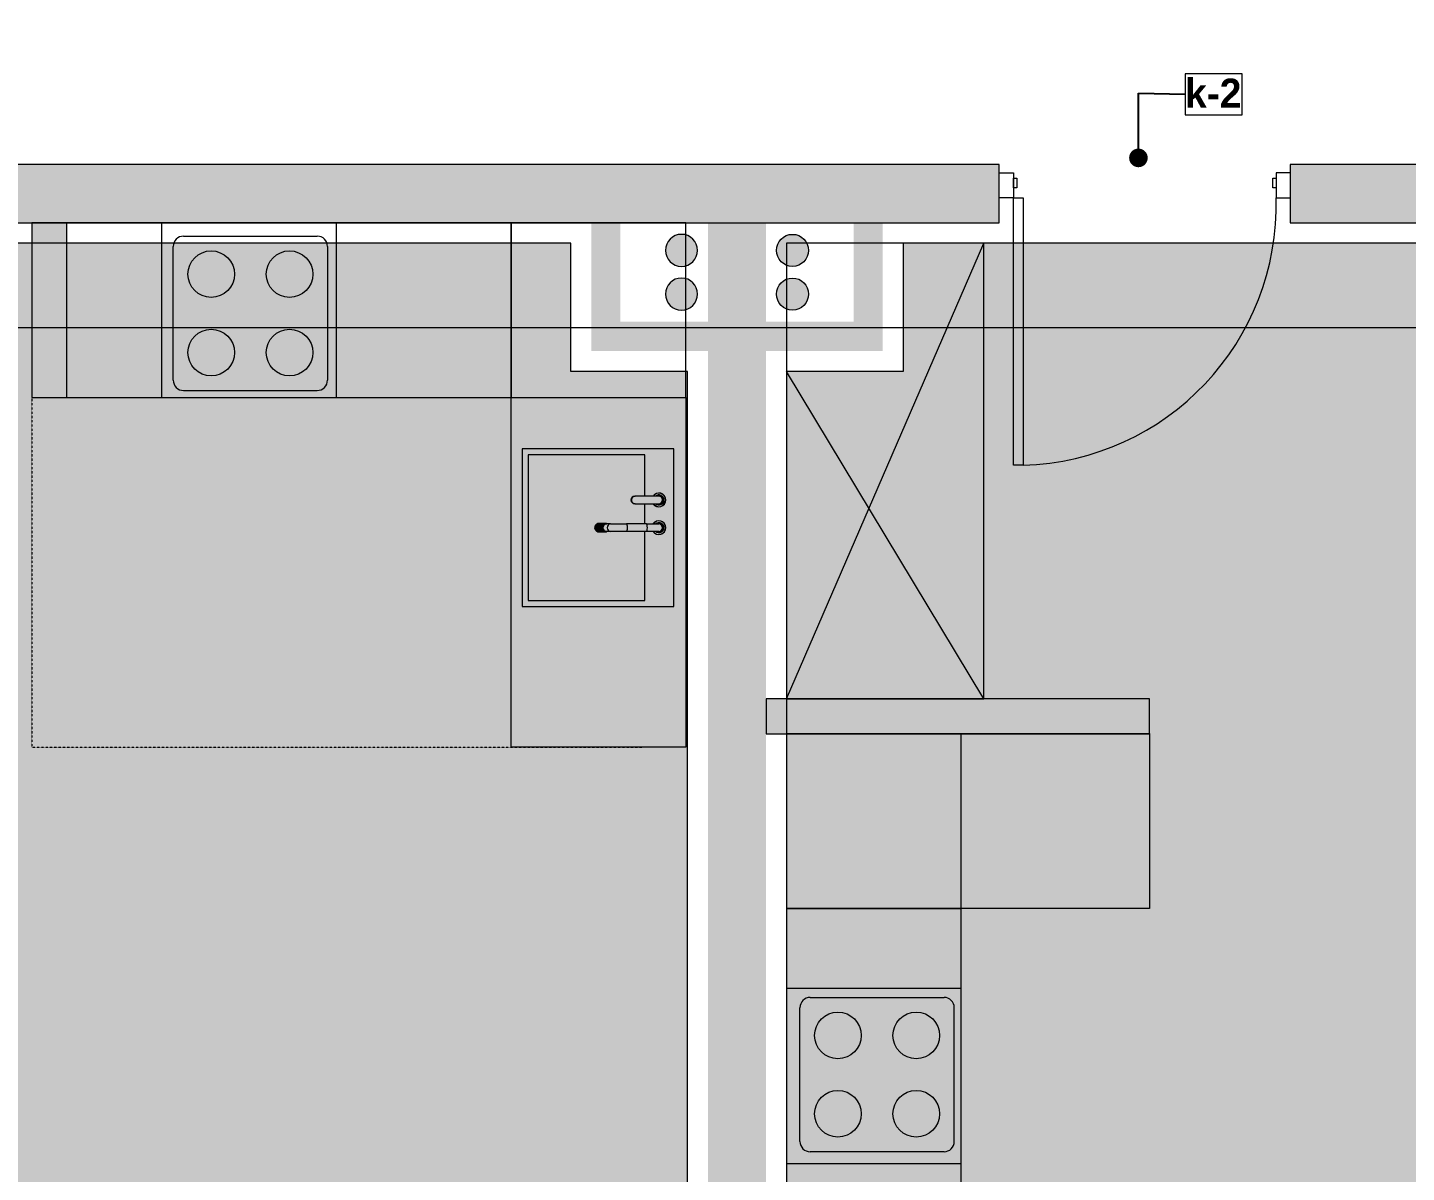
# Model space of a CAD drawing. Header units: millimetres. Extents: x 475206255 to 476720147, y 4620882299 to 4621447368.
# Drawn here: x 475283184 to 475287918, y 4620995791 to 4620999720 of the extents above; entities that cross this region are included whole.
import ezdxf

# ---------------------------------------------------------------- set-up
doc = ezdxf.new("R2010")
doc.units = ezdxf.units.MM
doc.header["$MEASUREMENT"] = 0
doc.set_wipeout_variables(frame=1)
doc.linetypes.add('ACAD_ISO02W100', pattern=[7.5, 6, -1.5])
doc.linetypes.add('dash fine 0_25', pattern=[0.5952, 0.2976, -0.2976])
for name, color, linetype, lineweight in [('2D Drafting - General_Pen_No__1_Pen_No__7_Pen_No__7', 7, 'Continuous', 0), ('2D Drafting - General_Pen_No__250_Pen_No__7_Pen_No__250', 7, 'Continuous', 0), ('2D Drafting - General_Pen_No__250_Pen_No__7_Pen_No__7', 7, 'Continuous', 0), ('Doors_Pen_No__7_Pen_No__7_Pen_No__7', 7, 'Continuous', 0), ('G-Anno-Nplt_Pen_No__151', 151, 'Continuous', 0), ('G-Anno-Nplt_Pen_No__4', 7, 'Continuous', 0), ('New_--------AVEJI_MODZRAVI_Pen_No__7', 7, 'Continuous', 0), ('New_--------AVEJI_UDZRAVI_Pen_No__7', 7, 'Continuous', 0), ('New_0_Pen_No__7', 7, 'Continuous', 0), ('New_Annotation - Label_Pen_No__1', 1, 'Continuous', 0), ('shaxtebi da milebi_Pen_No__1_Pen_No__1_Pen_No__1', 1, 'Continuous', 0), ('zoma_Pen_No__142', 142, 'Continuous', 0), ('zoma_Pen_No__5_Pen_No__5', 5, 'Continuous', 0)]:
    doc.layers.add(name, color=color, linetype=linetype, lineweight=lineweight)
doc.layers.add('New_--aveji_Pen_No__251', color=7, linetype='Continuous', lineweight=0, true_color=0x656565)
doc.layers.add('shaxtebi da milebi_Pen_No__5_Pen_No__5_Pen_No__252', color=7, linetype='Continuous', lineweight=0, true_color=0x666666)
doc.layers.add('zoma', color=7, linetype='Continuous')
doc.styles.add('GENERATED_STYLE_2', font='arial.ttf')
doc.styles.add('GENERATED_STYLE_5', font='')
doc.styles.get('GENERATED_STYLE_5').set_extended_font_data('Avaza', bold=True)
doc.dimstyles.new('GENERATED_STYLE__3', dxfattribs={"dimtxt": 200, "dimasz": 64.421331, "dimexe": 0.18, "dimexo": 3, "dimgap": 0, "dimtad": 1, "dimtih": 1, "dimtoh": 1, "dimlfac": 0.001, "dimzin": 0, "dimdsep": 46, "dimtxsty": 'GENERATED_STYLE_2', "dimblk": 'ARROWHEAD_2', "dimblk1": 'ARROWHEAD_2', "dimblk2": 'ARROWHEAD_2', "dimcen": 0.09, "dimclrd": 142, "dimclre": 142, "dimclrt": 142, "dimadec": 0, "dimazin": 0, "dimtfac": 1, "dimtdec": 4, "dimtmove": 0, "dimatfit": 3, "dimfxl": 1, "dimtolj": 1, "dimtzin": 0, "dimarcsym": 0})
doc.dimstyles.new('GENERATED_STYLE__33', dxfattribs={"dimtxt": 0.18, "dimasz": 127.68, "dimexe": 0.18, "dimexo": 0.0625, "dimgap": 0, "dimtad": 0, "dimtih": 1, "dimtoh": 1, "dimdec": 4, "dimzin": 0, "dimdsep": 46, "dimcen": 0.09, "dimadec": 0, "dimazin": 0, "dimtfac": 1, "dimtdec": 4, "dimtmove": 0, "dimatfit": 3, "dimldrblk": 'ARROWHEAD_11', "dimfxl": 1, "dimtolj": 1, "dimtzin": 0, "dimarcsym": 0})
doc.dimstyles.new('GENERATED_STYLE__9', dxfattribs={"dimtxt": 200, "dimasz": 64.421331, "dimexe": 0.18, "dimexo": 3, "dimgap": 0, "dimtad": 1, "dimlfac": 0.001, "dimzin": 0, "dimdsep": 46, "dimtxsty": 'GENERATED_STYLE_2', "dimblk": 'ARROWHEAD_2', "dimblk1": 'ARROWHEAD_2', "dimblk2": 'ARROWHEAD_2', "dimcen": 0.09, "dimclrd": 142, "dimclre": 142, "dimclrt": 142, "dimadec": 0, "dimazin": 0, "dimtfac": 1, "dimtdec": 4, "dimtmove": 0, "dimatfit": 3, "dimfxl": 1, "dimtolj": 1, "dimtzin": 0, "dimarcsym": 0})

# ---------------------------------------------------------------- blocks, each defined once
blk = doc.blocks.new('*D880', base_point=(475826095.8, 4621095193.2))
at = {"layer": 'zoma_Pen_No__142', "color": 142, "linetype": 'Continuous', "lineweight": 0, "transparency": 16777216}
for p, q in [((475297678.8, 4621006265.8), (475297594.1, 4621006314.7)), ((475297636.5, 4621006290.2), (475297636.5, 4621006331.7)), ((475297700, 4621006290.2), (475297572.9, 4621006290.2)), ((475297636.5, 4620991090.2), (475297636.5, 4621006290.2)), ((475297594.1, 4620991114.7), (475297678.8, 4620991065.8)), ((475297700, 4620991090.2), (475297572.9, 4620991090.2)), ((475297636.5, 4620991048.8), (475297636.5, 4620991090.2))]:
    blk.add_line(p, q, dxfattribs=at)
at = {"layer": 'zoma_Pen_No__142', "color": 142, "lineweight": 0, "transparency": 16777216, "insert": (475297596.5, 4620998347), "char_height": 200, "attachment_point": 7, "rotation": 90, "style": 'GENERATED_STYLE_2'}
blk.add_mtext('\\A1;{\\pql;\\fArial|b0|i0|c204|p0;\\W1.000000;15.20}', dxfattribs=at)
blk = doc.blocks.new('ARROWHEAD_2')
at = {"color": 0, "linetype": 'Continuous', "lineweight": 0}
for p, q in [((0, 0), (-1, 0)), ((-0.378, -0.655), (0.378, 0.655))]:
    blk.add_line(p, q, dxfattribs=at)
blk = doc.blocks.new('*D883', base_point=(475826095.8, 4621095193.2))
at = {"layer": 'zoma_Pen_No__142', "color": 142, "linetype": 'Continuous', "lineweight": 0, "transparency": 16777216}
for p, q in [((475296910.9, 4620995890.2), (475296783.8, 4620995890.2)), ((475296804.9, 4620995914.7), (475296889.7, 4620995865.8)), ((475296847.3, 4620995690.2), (475296847.3, 4620995890.2)), ((475296804.9, 4620995714.7), (475296889.7, 4620995665.8)), ((475296910.9, 4620995690.2), (475296783.8, 4620995690.2))]:
    blk.add_line(p, q, dxfattribs=at)
blk = doc.blocks.new('*D884', base_point=(475826095.8, 4621095193.2))
at = {"layer": 'zoma_Pen_No__142', "color": 142, "linetype": 'Continuous', "lineweight": 0, "transparency": 16777216}
for p, q in [((475296910.9, 4620998490.2), (475296783.8, 4620998490.2)), ((475296804.9, 4620998514.7), (475296889.7, 4620998465.8)), ((475296847.3, 4620995890.2), (475296847.3, 4620998490.2)), ((475296910.9, 4620995890.2), (475296783.8, 4620995890.2)), ((475296804.9, 4620995914.7), (475296889.7, 4620995865.8))]:
    blk.add_line(p, q, dxfattribs=at)
at = {"layer": 'zoma_Pen_No__142', "color": 142, "lineweight": 0, "transparency": 16777216, "char_height": 200, "attachment_point": 7, "rotation": 90, "style": 'GENERATED_STYLE_2'}
for s, insert in [('\\A1;{\\pql;\\fArial|b0|i0|c204|p0;\\W1.000000;0.40}', (475296807.3, 4620997931.9)), ('\\A1;{\\pql;\\fArial|b0|i0|c204|p0;\\W1.000000;2.60}', (475296807.3, 4620996923.3))]:
    blk.add_mtext(s, dxfattribs=dict(at, insert=insert))
blk = doc.blocks.new('*D885', base_point=(475826095.8, 4621095193.2))
at = {"layer": 'zoma_Pen_No__142', "color": 142, "linetype": 'Continuous', "lineweight": 0, "transparency": 16777216}
for p, q in [((475296910.9, 4620998890.2), (475296783.8, 4620998890.2)), ((475296804.9, 4620998914.7), (475296889.7, 4620998865.8)), ((475296847.3, 4620998490.2), (475296847.3, 4620998890.2)), ((475296910.9, 4620998490.2), (475296783.8, 4620998490.2)), ((475296804.9, 4620998514.7), (475296889.7, 4620998465.8))]:
    blk.add_line(p, q, dxfattribs=at)
blk = doc.blocks.new('*D886', base_point=(475826095.8, 4621095193.2))
at = {"layer": 'zoma_Pen_No__142', "color": 142, "linetype": 'Continuous', "lineweight": 0, "transparency": 16777216}
for p, q in [((475296910.9, 4620999490.2), (475296783.8, 4620999490.2)), ((475296804.9, 4620999514.7), (475296889.7, 4620999465.8)), ((475296847.3, 4620998890.2), (475296847.3, 4620999490.2)), ((475296910.9, 4620998890.2), (475296783.8, 4620998890.2)), ((475296804.9, 4620998914.7), (475296889.7, 4620998865.8))]:
    blk.add_line(p, q, dxfattribs=at)
at = {"layer": 'zoma_Pen_No__142', "color": 142, "lineweight": 0, "transparency": 16777216, "insert": (475296807.3, 4620998923.3), "char_height": 200, "attachment_point": 7, "rotation": 90, "style": 'GENERATED_STYLE_2'}
blk.add_mtext('\\A1;{\\pql;\\fArial|b0|i0|c204|p0;\\W1.000000;0.60}', dxfattribs=at)
blk = doc.blocks.new('*D887', base_point=(475826095.8, 4621095193.2))
at = {"layer": 'zoma_Pen_No__142', "color": 142, "linetype": 'Continuous', "lineweight": 0, "transparency": 16777216}
for p, q in [((475296804.9, 4621001114.7), (475296889.7, 4621001065.8)), ((475296910.9, 4621001090.2), (475296783.8, 4621001090.2)), ((475296847.3, 4620999490.2), (475296847.3, 4621001090.2)), ((475296910.9, 4620999490.2), (475296783.8, 4620999490.2)), ((475296804.9, 4620999514.7), (475296889.7, 4620999465.8))]:
    blk.add_line(p, q, dxfattribs=at)
at = {"layer": 'zoma_Pen_No__142', "color": 142, "lineweight": 0, "transparency": 16777216, "insert": (475296807.3, 4621000023.3), "char_height": 200, "attachment_point": 7, "rotation": 90, "style": 'GENERATED_STYLE_2'}
blk.add_mtext('\\A1;{\\pql;\\fArial|b0|i0|c204|p0;\\W1.000000;1.60}', dxfattribs=at)
blk = doc.blocks.new('*D1258', base_point=(475826095.8, 4621095193.2))
at = {"layer": 'zoma_Pen_No__142', "color": 142, "linetype": 'Continuous', "lineweight": 0, "transparency": 16777216}
for p, q in [((475281719.4, 4621043674.5), (475281719.4, 4621043801.6)), ((475288219.4, 4621043674.5), (475288219.4, 4621043801.6)), ((475281743.9, 4621043780.5), (475281695, 4621043695.7)), ((475288243.9, 4621043780.5), (475288195, 4621043695.7)), ((475281719.4, 4621043738.1), (475288219.4, 4621043738.1))]:
    blk.add_line(p, q, dxfattribs=at)
at = {"layer": 'zoma_Pen_No__142', "color": 142, "lineweight": 0, "transparency": 16777216, "char_height": 200, "attachment_point": 7, "style": 'GENERATED_STYLE_2'}
for s, insert in [('\\A1;{\\pql;\\fArial|b0|i0|c204|p0;\\W1.000000;6.50}', (475284702.5, 4621043778.1)), ('\\A1;{\\pql;\\fArial|b0|i0|c204|p0;\\W1.000000;0.40}', (475287661.1, 4621043778.1))]:
    blk.add_mtext(s, dxfattribs=dict(at, insert=insert))
blk = doc.blocks.new('*D1316', base_point=(475826095.8, 4621095193.2))
at = {"layer": 'zoma_Pen_No__142', "color": 142, "linetype": 'Continuous', "lineweight": 0, "transparency": 16777216}
for p, q in [((475281719.4, 4621092624.1), (475281719.4, 4621092751.3)), ((475288219.4, 4621092624.1), (475288219.4, 4621092751.3)), ((475281743.9, 4621092730.1), (475281695, 4621092645.3)), ((475281719.4, 4621092687.7), (475288219.4, 4621092687.7)), ((475288243.9, 4621092730.1), (475288195, 4621092645.3))]:
    blk.add_line(p, q, dxfattribs=at)
at = {"layer": 'zoma_Pen_No__142', "color": 142, "lineweight": 0, "transparency": 16777216, "char_height": 200, "attachment_point": 7, "style": 'GENERATED_STYLE_2'}
for s, insert in [('\\A1;{\\pql;\\fArial|b0|i0|c204|p0;\\W1.000000;6.50}', (475284702.5, 4621092727.7)), ('\\A1;{\\pql;\\fArial|b0|i0|c204|p0;\\W1.000000;0.40}', (475287661.1, 4621092727.7))]:
    blk.add_mtext(s, dxfattribs=dict(at, insert=insert))
blk = doc.blocks.new('*D1374', base_point=(475826095.8, 4621095193.2))
at = {"layer": 'zoma_Pen_No__142', "color": 142, "linetype": 'Continuous', "lineweight": 0, "transparency": 16777216}
for p, q in [((475281743.9, 4621141919.8), (475281695, 4621141835.1)), ((475281719.4, 4621141813.9), (475281719.4, 4621141941)), ((475288243.9, 4621141919.8), (475288195, 4621141835.1)), ((475288219.4, 4621141813.9), (475288219.4, 4621141941)), ((475281719.4, 4621141877.4), (475288219.4, 4621141877.4))]:
    blk.add_line(p, q, dxfattribs=at)
at = {"layer": 'zoma_Pen_No__142', "color": 142, "lineweight": 0, "transparency": 16777216, "char_height": 200, "attachment_point": 7, "style": 'GENERATED_STYLE_2'}
for s, insert in [('\\A1;{\\pql;\\fArial|b0|i0|c204|p0;\\W1.000000;6.50}', (475284702.5, 4621141917.4)), ('\\A1;{\\pql;\\fArial|b0|i0|c204|p0;\\W1.000000;0.40}', (475287661.1, 4621141917.4))]:
    blk.add_mtext(s, dxfattribs=dict(at, insert=insert))
blk = doc.blocks.new('*D1433', base_point=(475826095.8, 4621095193.2))
at = {"layer": 'zoma_Pen_No__142', "color": 142, "linetype": 'Continuous', "lineweight": 0, "transparency": 16777216}
for p, q in [((475281743.9, 4621191296.5), (475281695, 4621191211.7)), ((475281719.4, 4621191190.5), (475281719.4, 4621191317.7)), ((475288243.9, 4621191296.5), (475288195, 4621191211.7)), ((475288219.4, 4621191190.5), (475288219.4, 4621191317.7)), ((475281719.4, 4621191254.1), (475288219.4, 4621191254.1))]:
    blk.add_line(p, q, dxfattribs=at)
at = {"layer": 'zoma_Pen_No__142', "color": 142, "lineweight": 0, "transparency": 16777216, "char_height": 200, "attachment_point": 7, "style": 'GENERATED_STYLE_2'}
for s, insert in [('\\A1;{\\pql;\\fArial|b0|i0|c204|p0;\\W1.000000;6.50}', (475284702.5, 4621191294.1)), ('\\A1;{\\pql;\\fArial|b0|i0|c204|p0;\\W1.000000;0.40}', (475287661.1, 4621191294.1))]:
    blk.add_mtext(s, dxfattribs=dict(at, insert=insert))
blk = doc.blocks.new('*D1491', base_point=(475826095.8, 4621095193.2))
at = {"layer": 'zoma_Pen_No__142', "color": 142, "linetype": 'Continuous', "lineweight": 0, "transparency": 16777216}
for p, q in [((475281743.9, 4621240486.2), (475281695, 4621240401.5)), ((475281719.4, 4621240380.3), (475281719.4, 4621240507.4)), ((475288243.9, 4621240486.2), (475288195, 4621240401.5)), ((475288219.4, 4621240380.3), (475288219.4, 4621240507.4)), ((475281719.4, 4621240443.8), (475288219.4, 4621240443.8))]:
    blk.add_line(p, q, dxfattribs=at)
at = {"layer": 'zoma_Pen_No__142', "color": 142, "lineweight": 0, "transparency": 16777216, "char_height": 200, "attachment_point": 7, "style": 'GENERATED_STYLE_2'}
for s, insert in [('\\A1;{\\pql;\\fArial|b0|i0|c204|p0;\\W1.000000;6.50}', (475284702.5, 4621240483.8)), ('\\A1;{\\pql;\\fArial|b0|i0|c204|p0;\\W1.000000;0.40}', (475287661.1, 4621240483.8))]:
    blk.add_mtext(s, dxfattribs=dict(at, insert=insert))
blk = doc.blocks.new('ARROWHEAD_11')
at = {"color": 0, "linetype": 'Continuous', "lineweight": 0}
blk.add_line((0, 0), (-1, 0), dxfattribs=at)
at = {"color": 0, "linetype": 'Continuous', "lineweight": 0, "const_width": 0.25, "flags": 128}
blk.add_lwpolyline([(-0.125, 0, 1), (0.125, 0, 1)], format="xyb", close=True, dxfattribs=at)

msp = doc.modelspace()

# ---------------------------------------------------------------- hatches: boundary and pattern name
at = {"layer": '2D Drafting - General_Pen_No__250_Pen_No__7_Pen_No__7', "linetype": 'Continuous', "lineweight": 0}
for points in [[(475286519.441, 4620999250.156), (475282919.434, 4620999250.156), (475282919.434, 4620999050.156), (475286519.441, 4620999050.156)], [(475288219.441, 4620999050.156), (475288219.441, 4620999250.156), (475287518.798, 4620999250.156), (475287518.798, 4620999050.156)], [(475285719.447, 4620999140.188), (475285719.447, 4620991090.231), (475285519.447, 4620991090.231), (475285519.447, 4620999140.188)], [(475283318.948, 4620998450.156), (475283318.949, 4620999050.156), (475283198.949, 4620999050.156), (475283198.948, 4620998450.156)], [(475285519.482, 4620998710.156), (475285519.483, 4620998609.968), (475285119.483, 4620998609.968), (475285119.482, 4620999050.156), (475285219.482, 4620999050.156), (475285219.483, 4620998710.156)], [(475285719.483, 4620998710.156), (475286019.483, 4620998710.156), (475286019.483, 4620999050.156), (475286119.483, 4620999050.156), (475286119.483, 4620998609.968), (475285719.483, 4620998609.968)], [(475285719.447, 4620997296.383), (475287036.144, 4620997296.383), (475287036.144, 4620997416.383), (475285719.447, 4620997416.383)]]:
    msp.add_hatch(color=7, dxfattribs=at).paths.add_polyline_path(points)
at = {"layer": 'G-Anno-Nplt_Pen_No__151', "linetype": 'Continuous', "lineweight": 0, "true_color": 0x1f2f3f}
for points in [[(475285449.447, 4620992610.231), (475285449.447, 4620998539.968), (475285049.447, 4620998539.968), (475285049.447, 4620998980.156), (475281789.447, 4620998980.156), (475281789.447, 4620998295.231), (475280869.3, 4620998295.231), (475280869.3, 4620998365.231), (475279659.635, 4620998365.231), (475279659.635, 4620997965.231), (475279289.448, 4620997965.231), (475279219.448, 4620997965.231), (475279219.448, 4620995913.317), (475279289.448, 4620995913.317), (475279289.448, 4620991360.238), (475281249.447, 4620991360.238), (475281249.447, 4620991560.231), (475281449.447, 4620991560.231), (475281449.447, 4620992610.231)], [(475295249.448, 4620991560.231), (475295249.448, 4620997980.043), (475291719.447, 4620997980.043), (475291719.447, 4620998690.231), (475289059.649, 4620998690.231), (475289059.649, 4620998290.231), (475288449.447, 4620998290.231), (475288449.447, 4620998420.231), (475288149.447, 4620998420.231), (475288149.447, 4620998980.156), (475286189.448, 4620998980.156), (475286189.448, 4620998539.969), (475285789.447, 4620998539.969), (475285789.447, 4620993560.231), (475288489.447, 4620993560.237), (475288489.447, 4620991560.231), (475288689.447, 4620991560.231), (475288689.447, 4620991360.231), (475295049.448, 4620991360.231), (475295049.448, 4620991560.231)]]:
    msp.add_hatch(color=169, dxfattribs=at).paths.add_polyline_path(points)
at = {"layer": 'shaxtebi da milebi_Pen_No__1_Pen_No__1_Pen_No__1', "linetype": 'Continuous', "lineweight": 0}
for points in [[(475285428.974, 4620998900.156, -1), (475285428.974, 4620999010.156, -1)], [(475285809.892, 4620998900.156, 1), (475285809.892, 4620999010.156, 1)]]:
    msp.add_hatch(color=1, dxfattribs=at).paths.add_polyline_path(points)
at = {"layer": 'shaxtebi da milebi_Pen_No__5_Pen_No__5_Pen_No__252', "linetype": 'Continuous', "lineweight": 0, "true_color": 0x666666}
for points in [[(475285429.024, 4620998750.189, 1), (475285429.024, 4620998860.189, 1)], [(475285809.941, 4620998750.189, -1), (475285809.941, 4620998860.189, -1)]]:
    msp.add_hatch(color=251, dxfattribs=at).paths.add_polyline_path(points)

# ---------------------------------------------------------------- linework, layer by layer
at = {"layer": '2D Drafting - General_Pen_No__1_Pen_No__7_Pen_No__7', "color": 7, "linetype": 'Continuous', "lineweight": 0}
msp.add_arc((475286577.163, 4620999110.985), 893.239, 271.603806, 1.603806, dxfattribs=at)
at = {"layer": '2D Drafting - General_Pen_No__250_Pen_No__7_Pen_No__250', "color": 7, "linetype": 'Continuous', "lineweight": 0, "flags": 128}
for points in [[(475283318.948, 4620998450.156), (475283318.949, 4620999050.156), (475283198.949, 4620999050.156), (475283198.948, 4620998450.156)], [(475285719.447, 4620997296.383), (475287036.144, 4620997296.383), (475287036.144, 4620997416.383), (475285719.447, 4620997416.383)]]:
    msp.add_lwpolyline(points, close=True, dxfattribs=at)
at = {"layer": '2D Drafting - General_Pen_No__250_Pen_No__7_Pen_No__7', "color": 7, "linetype": 'Continuous', "lineweight": 0, "flags": 128}
for points in [[(475286519.441, 4620999250.156), (475282919.434, 4620999250.156), (475282919.434, 4620999050.156), (475286519.441, 4620999050.156)], [(475288219.441, 4620999050.156), (475288219.441, 4620999250.156), (475287518.798, 4620999250.156), (475287518.798, 4620999050.156)]]:
    msp.add_lwpolyline(points, close=True, dxfattribs=at)
at = {"layer": 'Doors_Pen_No__7_Pen_No__7_Pen_No__7', "color": 7, "linetype": 'Continuous', "lineweight": 0, "flags": 128}
for points in [[(475286519.441, 4620999220.652), (475286568.83, 4620999220.652), (475286568.83, 4620999135.985), (475286519.441, 4620999135.985)], [(475286568.83, 4620999202.652), (475286579.941, 4620999202.652), (475286579.941, 4620999169.319), (475286568.83, 4620999169.319)], [(475287458.941, 4620999202.652), (475287470.052, 4620999202.652), (475287470.052, 4620999169.319), (475287458.941, 4620999169.319)], [(475287519.441, 4620999220.652), (475287470.052, 4620999220.652), (475287470.052, 4620999135.985), (475287519.441, 4620999135.985)], [(475286568.83, 4620999135.985), (475286602.163, 4620999135.985), (475286602.163, 4620998218.096), (475286568.83, 4620998218.096)]]:
    msp.add_lwpolyline(points, close=True, dxfattribs=at)
at = {"layer": 'G-Anno-Nplt_Pen_No__4', "color": 7, "linetype": 'Continuous', "lineweight": 0, "flags": 128}
for points in [[(475285449.447, 4620992610.231), (475285449.447, 4620998539.968), (475285049.447, 4620998539.968), (475285049.447, 4620998980.156), (475281789.447, 4620998980.156), (475281789.447, 4620998295.231), (475280869.3, 4620998295.231), (475280869.3, 4620998365.231), (475279659.635, 4620998365.231), (475279659.635, 4620997965.231), (475279289.448, 4620997965.231), (475279219.448, 4620997965.231), (475279219.448, 4620995913.317), (475279289.448, 4620995913.317), (475279289.448, 4620991360.238), (475281249.447, 4620991360.238), (475281249.447, 4620991560.231), (475281449.447, 4620991560.231), (475281449.447, 4620992610.231)], [(475295249.448, 4620991560.231), (475295249.448, 4620997980.043), (475291719.447, 4620997980.043), (475291719.447, 4620998690.231), (475289059.649, 4620998690.231), (475289059.649, 4620998290.231), (475288449.447, 4620998290.231), (475288449.447, 4620998420.231), (475288149.447, 4620998420.231), (475288149.447, 4620998980.156), (475286189.448, 4620998980.156), (475286189.448, 4620998539.969), (475285789.447, 4620998539.969), (475285789.447, 4620993560.231), (475288489.447, 4620993560.237), (475288489.447, 4620991560.231), (475288689.447, 4620991560.231), (475288689.447, 4620991360.231), (475295049.448, 4620991360.231), (475295049.448, 4620991560.231)]]:
    msp.add_lwpolyline(points, close=True, dxfattribs=at)
at = {"layer": 'New_--------AVEJI_MODZRAVI_Pen_No__7', "color": 7, "linetype": 'dash fine 0_25', "lineweight": 0}
msp.add_lwpolyline([(475283198.948, 4620998450.156), (475283198.948, 4620997250.156), (475285294.657, 4620997250.156)], dxfattribs=at)
at = {"layer": 'New_--------AVEJI_UDZRAVI_Pen_No__7', "color": 7, "linetype": 'Continuous', "lineweight": 0}
for p, q in [((475283684.201, 4620998509.423), (475283684.201, 4620998968.691)), ((475283719.376, 4620999003.865), (475284178.644, 4620999003.866)), ((475284213.852, 4620998968.691), (475284213.853, 4620998509.423)), ((475283719.376, 4620998474.249), (475284178.644, 4620998474.249)), ((475284844.358, 4620998450.156), (475285444.358, 4620998450.156)), ((475286389.447, 4620996696.843), (475286389.447, 4620997296.843)), ((475285870.912, 4620996391.543), (475286330.18, 4620996391.543)), ((475285835.738, 4620995897.066), (475285835.738, 4620996356.334)), ((475286365.355, 4620995897.067), (475286365.354, 4620996356.335)), ((475286330.18, 4620995861.892), (475285870.912, 4620995861.892))]:
    msp.add_line(p, q, dxfattribs=at)
for points in [[(475284844.36, 4620998450.156), (475284844.36, 4620999050.156), (475283198.949, 4620999050.156), (475283198.948, 4620998450.156)], [(475283644.36, 4620999050.156), (475283644.36, 4620998450.156), (475284244.36, 4620998450.156), (475284244.36, 4620999050.156)], [(475284844.36, 4620998450.156), (475285443.899, 4620998450.156), (475285443.899, 4620999050.156), (475284844.36, 4620999050.156)], [(475286389.447, 4620996696.844), (475286389.447, 4620997296.383), (475285789.447, 4620997296.383), (475285789.447, 4620996696.844)], [(475286389.447, 4620996696.844), (475285789.447, 4620996696.844), (475285789.447, 4620993560.231), (475286389.447, 4620993560.231)], [(475285789.447, 4620995822.051), (475286389.447, 4620995822.05), (475286389.447, 4620996422.05), (475285789.447, 4620996422.051)]]:
    msp.add_lwpolyline(points, close=True, dxfattribs=at)
for points in [[(475285444.358, 4620998450.156), (475285444.358, 4620997250.156), (475284844.358, 4620997250.156), (475284844.358, 4620998450.156)], [(475286389.447, 4620997296.842), (475287036.144, 4620997296.842), (475287036.144, 4620996696.842), (475286389.447, 4620996696.842)]]:
    msp.add_lwpolyline(points, dxfattribs=at)
for centre in [(475283814.584, 4620998873.517), (475284083.47, 4620998873.517), (475283814.584, 4620998604.597), (475284083.47, 4620998604.597), (475285966.086, 4620996261.16), (475286235.006, 4620996261.161), (475285966.086, 4620995992.275), (475286235.006, 4620995992.275)]:
    msp.add_circle(centre, 80, dxfattribs=at)
for points in [[(475283719.376, 4620999003.865), (475283699.945, 4620999003.865), (475283684.201, 4620998988.121), (475283684.201, 4620998968.691)], [(475284213.852, 4620998968.691), (475284213.852, 4620998988.122), (475284198.074, 4620999003.866), (475284178.678, 4620999003.866)], [(475283684.201, 4620998509.423), (475283684.201, 4620998489.993), (475283699.946, 4620998474.249), (475283719.376, 4620998474.249)], [(475284178.644, 4620998474.249), (475284198.074, 4620998474.249), (475284213.853, 4620998489.993), (475284213.853, 4620998509.423)], [(475285870.912, 4620996391.543), (475285851.482, 4620996391.543), (475285835.738, 4620996375.765), (475285835.738, 4620996356.369)], [(475286365.354, 4620996356.335), (475286365.354, 4620996375.765), (475286349.61, 4620996391.543), (475286330.18, 4620996391.543)], [(475285835.738, 4620995897.066), (475285835.738, 4620995877.636), (475285851.482, 4620995861.892), (475285870.912, 4620995861.892)], [(475286330.18, 4620995861.892), (475286349.611, 4620995861.892), (475286365.355, 4620995877.636), (475286365.355, 4620995897.067)]]:
    msp.add_open_spline(points, degree=3, dxfattribs=at)
at = {"layer": 'New_--aveji_Pen_No__251', "color": 251, "linetype": 'Continuous', "lineweight": 0, "true_color": 0x656565}
for p, q in [((475285268.336, 4620998111.522), (475285269.76, 4620998111.522)), ((475285351.226, 4620998111.522), (475285269.76, 4620998111.522)), ((475285269.76, 4620998085.763), (475285268.336, 4620998085.763)), ((475285269.76, 4620998085.763), (475285351.226, 4620998085.763)), ((475285302.79, 4620998016.451), (475285302.79, 4620998085.763)), ((475285137.671, 4620998015.872), (475285161.634, 4620998015.872)), ((475285165.17, 4620998017.518), (475285141.207, 4620998017.518)), ((475285142.363, 4620998017.776), (475285166.326, 4620998017.776)), ((475285170.153, 4620998017.777), (475285146.19, 4620998017.777)), ((475285185.593, 4620998016.451), (475285170.873, 4620998016.451)), ((475285185.593, 4620998016.451), (475285240.713, 4620998016.451)), ((475285308.755, 4620998016.451), (475285240.713, 4620998016.451)), ((475285308.755, 4620998016.451), (475285351.226, 4620998016.451)), ((475285155.6, 4620998005.721), (475285131.637, 4620998005.721)), ((475285131.638, 4620998001.42), (475285155.601, 4620998001.42)), ((475285131.867, 4620998007.019), (475285155.83, 4620998007.019)), ((475285155.831, 4620998000.121), (475285131.868, 4620998000.121)), ((475285132.163, 4620998003.572), (475285157.814, 4620998003.572)), ((475285133.025, 4620998008.438), (475285158.676, 4620998008.438)), ((475285133.025, 4620997998.705), (475285158.676, 4620997998.705)), ((475285157.294, 4620998010.993), (475285133.331, 4620998010.993)), ((475285133.333, 4620997996.149), (475285157.301, 4620997996.149)), ((475285133.333, 4620997996.148), (475285157.296, 4620997996.148)), ((475285133.986, 4620998012.094), (475285157.949, 4620998012.094)), ((475285157.951, 4620997995.047), (475285133.988, 4620997995.047)), ((475285135.478, 4620998012.564), (475285161.129, 4620998012.564)), ((475285135.478, 4620997994.58), (475285161.129, 4620997994.58)), ((475285160.655, 4620998015.136), (475285136.692, 4620998015.136)), ((475285136.694, 4620997992.008), (475285160.662, 4620997992.008)), ((475285136.694, 4620997992.006), (475285160.657, 4620997992.006)), ((475285161.637, 4620997991.27), (475285137.674, 4620997991.27)), ((475285141.209, 4620997989.628), (475285165.177, 4620997989.628)), ((475285141.21, 4620997989.625), (475285165.173, 4620997989.625)), ((475285166.329, 4620997989.367), (475285142.366, 4620997989.367)), ((475285166.33, 4620997989.367), (475285170.156, 4620997989.367)), ((475285166.338, 4620997989.371), (475285170.159, 4620997989.371)), ((475285185.593, 4620997990.692), (475285170.873, 4620997990.692)), ((475285240.713, 4620997990.692), (475285185.593, 4620997990.692)), ((475285308.755, 4620997990.692), (475285240.713, 4620997990.692)), ((475285351.226, 4620997990.692), (475285308.755, 4620997990.692))]:
    msp.add_line(p, q, dxfattribs=at)
at = {"layer": 'New_--aveji_Pen_No__251', "color": 251, "linetype": 'ACAD_ISO02W100', "lineweight": 0, "true_color": 0x656565}
for points in [[(475284244.36, 4620998450.156), (475284244.36, 4620999050.156)], [(475284844.36, 4620998450.156), (475284844.36, 4620999050.156)], [(475286389.447, 4620996696.844), (475285789.447, 4620996696.844)], [(475286389.447, 4620996422.05), (475285789.447, 4620996422.051)]]:
    msp.add_lwpolyline(points, dxfattribs=at)
at = {"layer": 'New_--aveji_Pen_No__251', "color": 251, "linetype": 'Continuous', "lineweight": 0, "true_color": 0x656565}
msp.add_lwpolyline([(475285402.526, 4620998273.648), (475284882.526, 4620998273.648), (475284882.526, 4620997733.533), (475285402.526, 4620997733.533)], close=True, dxfattribs=at)
msp.add_lwpolyline([(475285302.79, 4620998111.522), (475285302.79, 4620998253.648), (475284902.526, 4620998253.648), (475284902.526, 4620997753.533), (475285302.79, 4620997753.533), (475285302.79, 4620997990.692)], dxfattribs=at)
for centre, radius, start, end in [((475285351.226, 4620998098.643), 23.813, 359.999964, 147.2581), ((475285351.226, 4620998098.643), 23.805, 359.999964, 147.244874), ((475285351.226, 4620998098.643), 23.778, 359.999964, 147.203233), ((475285351.226, 4620998098.643), 23.724, 359.999964, 147.119608), ((475285351.226, 4620998098.643), 23.635, 359.999964, 146.979853), ((475285351.226, 4620998098.643), 23.146, 359.999964, 146.188767), ((475285351.226, 4620998098.643), 17.327, 359.999963, 131.983056), ((475285351.226, 4620998098.643), 16.761, 359.999963, 129.788888), ((475285351.226, 4620998098.643), 16.55, 359.999964, 128.902795), ((475285351.226, 4620998098.643), 16.328, 359.999964, 127.926376), ((475285351.226, 4620998098.643), 15.483, 359.999964, 123.712222), ((475285351.226, 4620998098.643), 13.402, 359.999964, 106.050856), ((475285351.226, 4620998098.643), 12.88, 269.999963, 89.999963), ((475285351.226, 4620998098.643), 23.813, 212.741827, 359.999964), ((475285351.226, 4620998098.643), 23.805, 212.755053, 359.999964), ((475285351.226, 4620998098.643), 23.778, 212.796694, 359.999964), ((475285351.226, 4620998098.643), 23.724, 212.880319, 359.999964), ((475285351.226, 4620998098.643), 23.635, 213.020075, 359.999963), ((475285351.226, 4620998098.643), 23.146, 213.81116, 359.999964), ((475285351.226, 4620998098.643), 17.327, 228.016871, 359.999964), ((475285351.226, 4620998098.643), 16.761, 230.211039, 359.999965), ((475285351.226, 4620998098.643), 16.55, 231.097134, 359.999963), ((475285351.226, 4620998098.643), 16.328, 232.073553, 359.999963), ((475285351.226, 4620998098.643), 15.483, 236.287705, 359.999964), ((475285351.226, 4620998098.643), 13.402, 253.94907, 359.999964), ((475285351.226, 4620998003.572), 23.813, 359.999964, 147.2581), ((475285351.226, 4620998003.572), 23.805, 359.999964, 147.244874), ((475285351.226, 4620998003.572), 23.778, 359.999964, 147.203233), ((475285351.226, 4620998003.572), 23.724, 359.999964, 147.119608), ((475285351.226, 4620998003.572), 23.635, 359.999964, 146.979852), ((475285351.226, 4620998003.572), 23.146, 359.999964, 146.188767), ((475285351.226, 4620998003.572), 17.327, 359.999963, 131.983055), ((475285351.226, 4620998003.572), 16.761, 359.999963, 129.788888), ((475285351.226, 4620998003.572), 16.55, 359.999964, 128.902795), ((475285351.226, 4620998003.572), 16.328, 359.999964, 127.926376), ((475285351.226, 4620998003.572), 15.483, 359.999964, 123.712222), ((475285351.226, 4620998003.572), 13.402, 359.999964, 106.050856), ((475285351.226, 4620998003.572), 12.88, 359.999965, 89.999963), ((475285351.226, 4620998003.572), 23.813, 212.741827, 359.999964), ((475285351.226, 4620998003.572), 23.805, 212.755053, 359.999964), ((475285351.226, 4620998003.572), 23.778, 212.796694, 359.999964), ((475285351.226, 4620998003.572), 23.724, 212.880318, 359.999964), ((475285351.226, 4620998003.572), 23.635, 213.020074, 359.999964), ((475285351.226, 4620998003.572), 23.146, 213.81116, 359.999964), ((475285351.226, 4620998003.572), 17.327, 228.016872, 359.999965), ((475285351.226, 4620998003.572), 16.761, 230.211039, 359.999964), ((475285351.226, 4620998003.572), 16.55, 231.097132, 359.999964), ((475285351.226, 4620998003.572), 16.328, 232.073553, 359.999963), ((475285351.226, 4620998003.572), 15.483, 236.287703, 359.999965), ((475285351.226, 4620998003.572), 13.402, 253.94907, 359.999964), ((475285351.226, 4620998003.572), 12.88, 269.999963, 359.999963)]:
    msp.add_arc(centre, radius, start, end, dxfattribs=at)
for centre, major_axis, ratio, start_param, end_param in [((475285268.336, 4620998098.643), (0, 12.88), 0.98480506, 0.00000014, 3.14159279), ((475285269.76, 4620998098.643), (0, 12.88), 0.98480799, -0.00000001, 3.14159271), ((475285144.278, 4620998003.572), (0, 14.367), 0.88988826, 0.54307036, 0.63527579), ((475285144.278, 4620998003.572), (0, 14.367), 0.88988826, 0.15037124, 0.24257672), ((475285170.873, 4620998003.572), (0, 12.88), 0.88988826, 0, 1.57079633), ((475285168.241, 4620998003.572), (0, 14.367), 0.88988826, 0.54307036, 0.63527578), ((475285168.831, 4620998003.572), (0, 13.515), 0.88988826, 0.47371609, 0.70470675), ((475285169.048, 4620998003.572), (0, 12.82), 0.88988826, 0.01158613, 0.38116395), ((475285168.831, 4620998003.572), (0, 13.515), 0.88988826, 0.08101702, 0.31200766), ((475285168.241, 4620998003.572), (0, 14.367), 0.88988826, 0.15037132, 0.24257672), ((475285169.048, 4620998003.572), (0, 12.82), 0.88988826, 6.23227714, 6.27165012), ((475285168.831, 4620998003.572), (0, 13.515), 0.88988826, 5.97524623, 6.20249388), ((475285168.241, 4620998003.572), (0, 14.367), 0.88988826, 6.04085749, 6.13306294), ((475285185.593, 4620998003.572), (0, 12.88), 0.88988826, 0, 1.57079633), ((475285240.713, 4620998003.572), (0, 12.88), 0.23905575, 4.71238898, 6.28318555), ((475285308.755, 4620998003.572), (0, 12.88), 0.23905575, 4.71238898, 6.28318525), ((475285141.648, 4620998003.572), (0, 11.65), 0.88988826, 0.96516341, 2.17677225), ((475285144.278, 4620998003.572), (0, 14.367), 0.88988826, 1.72116761, 1.81337306), ((475285144.278, 4620998003.572), (0, 14.367), 0.88988826, 1.32846851, 1.42067396), ((475285144.278, 4620998003.572), (0, 14.367), 0.88988826, 0.93576945, 1.0279749), ((475285144.278, 4620998003.572), (0, 14.367), 0.88988826, 2.1138667, 2.20607215), ((475285141.648, 4620998003.572), (0, 11.65), 0.88988826, 0.61899318, 0.70850893), ((475285141.648, 4620998003.572), (0, 11.65), 0.88988826, 2.43337848, 2.52271967), ((475285144.278, 4620998003.572), (0, 14.367), 0.88988826, 2.50656581, 2.59877124), ((475285144.278, 4620998003.572), (0, 14.367), 0.88988826, 2.89926487, 2.99147033), ((475285168.241, 4620998003.572), (0, 14.367), 0.88988826, 1.72116761, 1.81337305), ((475285168.241, 4620998003.572), (0, 14.367), 0.88988826, 1.32846853, 1.42067397), ((475285168.831, 4620998003.572), (0, 13.515), 0.88988826, 1.25911425, 1.49010492), ((475285168.831, 4620998003.572), (0, 13.515), 0.88988826, 1.65181332, 1.882804), ((475285168.241, 4620998003.572), (0, 14.367), 0.88988826, 0.93576945, 1.02797489), ((475285168.241, 4620998003.572), (0, 14.367), 0.88988826, 2.1138667, 2.20607211), ((475285169.048, 4620998003.572), (0, 12.82), 0.88988826, 1.1896834, 1.55926121), ((475285169.048, 4620998003.572), (0, 12.82), 0.88988826, 1.58238248, 1.95196031), ((475285168.831, 4620998003.572), (0, 13.515), 0.88988826, 0.86641516, 1.09740584), ((475285168.831, 4620998003.572), (0, 13.515), 0.88988826, 2.04451241, 2.27550307), ((475285169.048, 4620998003.572), (0, 12.82), 0.88988826, 0.79698428, 1.16656211), ((475285169.048, 4620998003.572), (0, 12.82), 0.88988826, 1.97508159, 2.34465942), ((475285170.873, 4620998003.572), (0, 12.88), 0.88988826, 1.57079633, 3.14159272), ((475285168.241, 4620998003.572), (0, 14.367), 0.88988826, 2.50656575, 2.59877124), ((475285168.831, 4620998003.572), (0, 13.515), 0.88988826, 2.43721151, 2.66820216), ((475285169.048, 4620998003.572), (0, 12.82), 0.88988826, 0.40428518, 0.77386301), ((475285169.048, 4620998003.572), (0, 12.82), 0.88988826, 2.36778067, 2.73735853), ((475285169.048, 4620998003.572), (0, 12.82), 0.88988826, 2.76047974, 3.13005761), ((475285168.831, 4620998003.572), (0, 13.515), 0.88988826, 2.82991057, 3.06090123), ((475285168.241, 4620998003.572), (0, 14.367), 0.88988826, 2.89926487, 2.99147032), ((475285169.048, 4620998003.572), (0, 12.82), 0.88988826, 3.15317884, 3.1925008), ((475285168.831, 4620998003.572), (0, 13.515), 0.88988826, 3.22260969, 3.44953172), ((475285168.241, 4620998003.572), (0, 14.367), 0.88988826, 3.29196393, 3.3841694), ((475285185.593, 4620998003.572), (0, 12.88), 0.88988826, 1.57079633, 3.14159264), ((475285240.713, 4620998003.572), (0, 12.88), 0.23905575, 3.14159259, 4.71238898), ((475285308.755, 4620998003.572), (0, 12.88), 0.23905575, 3.14159259, 4.71238898)]:
    msp.add_ellipse(centre, major_axis=major_axis, ratio=ratio, start_param=start_param, end_param=end_param, dxfattribs=at)
for points in [[(475285140.009, 4620998016.422), (475285139.858, 4620998016.236), (475285139.712, 4620998016.052), (475285139.568, 4620998015.872)], [(475285141.207, 4620998017.518), (475285140.788, 4620998017.141), (475285140.388, 4620998016.776), (475285140.009, 4620998016.422)], [(475285161.638, 4620998015.868), (475285162.232, 4620998015.776), (475285162.801, 4620998015.686), (475285163.344, 4620998015.599)], [(475285163.344, 4620998015.599), (475285163.764, 4620998015.517), (475285164.169, 4620998015.436), (475285164.56, 4620998015.358)], [(475285164.804, 4620998015.472), (475285164.916, 4620998015.784), (475285165.028, 4620998016.105), (475285165.139, 4620998016.435)], [(475285165.139, 4620998016.435), (475285165.157, 4620998016.785), (475285165.167, 4620998017.146), (475285165.17, 4620998017.518)], [(475285166.329, 4620998017.773), (475285166.862, 4620998017.522), (475285167.371, 4620998017.279), (475285167.858, 4620998017.043)], [(475285167.858, 4620998017.043), (475285168.223, 4620998016.82), (475285168.576, 4620998016.603), (475285168.916, 4620998016.391)], [(475285168.916, 4620998016.391), (475285168.981, 4620998016.36), (475285169.046, 4620998016.329), (475285169.111, 4620998016.298)], [(475285169.138, 4620998016.303), (475285169.152, 4620998016.332), (475285169.166, 4620998016.362), (475285169.18, 4620998016.391)], [(475285169.18, 4620998016.391), (475285169.384, 4620998016.603), (475285169.591, 4620998016.82), (475285169.801, 4620998017.043)], [(475285169.801, 4620998017.043), (475285169.922, 4620998017.28), (475285170.04, 4620998017.525), (475285170.153, 4620998017.777)], [(475285171.31, 4620998017.515), (475285171.727, 4620998017.15), (475285172.125, 4620998016.795), (475285172.502, 4620998016.451)], [(475285131.637, 4620998005.721), (475285131.661, 4620998005.352), (475285131.691, 4620998004.995), (475285131.728, 4620998004.649)], [(475285131.728, 4620998002.491), (475285131.692, 4620998002.145), (475285131.662, 4620998001.788), (475285131.639, 4620998001.42)], [(475285131.728, 4620998004.649), (475285131.855, 4620998004.313), (475285131.981, 4620998003.986), (475285132.108, 4620998003.669)], [(475285132.108, 4620998003.474), (475285131.981, 4620998003.156), (475285131.855, 4620998002.828), (475285131.728, 4620998002.491)], [(475285131.868, 4620998000.121), (475285131.999, 4620997999.878), (475285132.135, 4620997999.643), (475285132.273, 4620997999.415)], [(475285132.272, 4620998007.725), (475285132.134, 4620998007.497), (475285131.999, 4620998007.262), (475285131.868, 4620998007.019)], [(475285132.108, 4620998003.669), (475285132.127, 4620998003.636), (475285132.145, 4620998003.604), (475285132.163, 4620998003.572)], [(475285132.163, 4620998003.572), (475285132.145, 4620998003.539), (475285132.127, 4620998003.507), (475285132.108, 4620998003.474)], [(475285132.941, 4620998008.374), (475285132.721, 4620998008.164), (475285132.498, 4620998007.947), (475285132.272, 4620998007.725)], [(475285132.273, 4620997999.415), (475285132.498, 4620997999.194), (475285132.721, 4620997998.978), (475285132.941, 4620997998.769)], [(475285132.941, 4620997998.769), (475285132.969, 4620997998.748), (475285132.997, 4620997998.727), (475285133.025, 4620997998.705)], [(475285133.025, 4620998008.438), (475285132.997, 4620998008.417), (475285132.969, 4620998008.396), (475285132.941, 4620998008.374)], [(475285133.007, 4620998009.719), (475285133.003, 4620998009.32), (475285133.003, 4620998008.931), (475285133.007, 4620998008.554)], [(475285133.007, 4620997998.59), (475285133.004, 4620997998.211), (475285133.004, 4620997997.821), (475285133.008, 4620997997.421)], [(475285133.007, 4620998008.554), (475285133.013, 4620998008.515), (475285133.019, 4620998008.477), (475285133.025, 4620998008.438)], [(475285133.008, 4620997997.421), (475285133.106, 4620997997.01), (475285133.214, 4620997996.586), (475285133.333, 4620997996.149)], [(475285133.025, 4620997998.705), (475285133.019, 4620997998.667), (475285133.013, 4620997998.628), (475285133.007, 4620997998.59)], [(475285133.331, 4620998010.993), (475285133.212, 4620998010.555), (475285133.104, 4620998010.13), (475285133.007, 4620998009.719)], [(475285133.988, 4620997995.047), (475285134.176, 4620997994.967), (475285134.367, 4620997994.889), (475285134.559, 4620997994.814)], [(475285134.557, 4620998012.327), (475285134.367, 4620998012.252), (475285134.178, 4620998012.174), (475285133.992, 4620998012.094)], [(475285135.379, 4620998012.543), (475285135.109, 4620998012.473), (475285134.835, 4620998012.401), (475285134.557, 4620998012.327)], [(475285134.559, 4620997994.814), (475285134.836, 4620997994.741), (475285135.11, 4620997994.67), (475285135.379, 4620997994.601)], [(475285135.379, 4620997994.601), (475285135.412, 4620997994.594), (475285135.445, 4620997994.587), (475285135.478, 4620997994.58)], [(475285135.478, 4620998012.564), (475285135.445, 4620998012.557), (475285135.412, 4620998012.55), (475285135.379, 4620998012.543)], [(475285135.478, 4620997994.58), (475285135.485, 4620997994.541), (475285135.493, 4620997994.502), (475285135.501, 4620997994.463)], [(475285135.501, 4620998012.68), (475285135.493, 4620998012.641), (475285135.485, 4620998012.603), (475285135.478, 4620998012.564)], [(475285135.501, 4620997994.463), (475285135.633, 4620997994.082), (475285135.771, 4620997993.691), (475285135.917, 4620997993.288)], [(475285135.914, 4620998013.853), (475285135.769, 4620998013.451), (475285135.632, 4620998013.06), (475285135.501, 4620998012.68)], [(475285136.692, 4620998015.136), (475285136.417, 4620998014.695), (475285136.158, 4620998014.267), (475285135.914, 4620998013.853)], [(475285135.917, 4620997993.288), (475285136.161, 4620997992.875), (475285136.42, 4620997992.448), (475285136.694, 4620997992.008)], [(475285139.571, 4620997991.27), (475285139.715, 4620997991.09), (475285139.862, 4620997990.907), (475285140.012, 4620997990.721)], [(475285140.012, 4620997990.721), (475285140.391, 4620997990.368), (475285140.79, 4620997990.004), (475285141.209, 4620997989.628)], [(475285156.843, 4620998004.661), (475285156.449, 4620998005.004), (475285156.035, 4620998005.357), (475285155.6, 4620998005.721)], [(475285155.606, 4620998001.42), (475285156.039, 4620998001.783), (475285156.451, 4620998002.136), (475285156.843, 4620998002.478)], [(475285157.385, 4620997999.423), (475285156.89, 4620997999.649), (475285156.372, 4620997999.881), (475285155.831, 4620998000.121)], [(475285155.836, 4620998007.018), (475285156.375, 4620998007.258), (475285156.891, 4620998007.491), (475285157.383, 4620998007.716)], [(475285157.64, 4620998003.72), (475285157.385, 4620998004.025), (475285157.119, 4620998004.339), (475285156.843, 4620998004.661)], [(475285156.843, 4620998002.478), (475285157.119, 4620998002.801), (475285157.385, 4620998003.117), (475285157.64, 4620998003.423)], [(475285158.127, 4620998009.734), (475285157.865, 4620998010.141), (475285157.588, 4620998010.56), (475285157.294, 4620998010.993)], [(475285157.301, 4620997996.149), (475285157.593, 4620997996.581), (475285157.869, 4620997997), (475285158.128, 4620997997.406)], [(475285157.383, 4620998007.716), (475285157.754, 4620998007.93), (475285158.113, 4620998008.138), (475285158.458, 4620998008.34)], [(475285158.458, 4620997998.803), (475285158.113, 4620997999.004), (475285157.755, 4620997999.211), (475285157.385, 4620997999.423)], [(475285157.64, 4620998003.423), (475285157.699, 4620998003.473), (475285157.757, 4620998003.523), (475285157.814, 4620998003.572)], [(475285157.814, 4620998003.572), (475285157.757, 4620998003.621), (475285157.699, 4620998003.67), (475285157.64, 4620998003.72)], [(475285159.669, 4620997994.816), (475285159.121, 4620997994.891), (475285158.549, 4620997994.968), (475285157.951, 4620997995.047)], [(475285157.954, 4620998012.092), (475285158.55, 4620998012.171), (475285159.12, 4620998012.249), (475285159.666, 4620998012.324)], [(475285158.128, 4620997997.406), (475285158.279, 4620997997.79), (475285158.423, 4620997998.165), (475285158.559, 4620997998.529)], [(475285158.559, 4620998008.614), (475285158.422, 4620998008.977), (475285158.278, 4620998009.351), (475285158.127, 4620998009.734)], [(475285158.458, 4620998008.34), (475285158.531, 4620998008.373), (475285158.604, 4620998008.406), (475285158.676, 4620998008.438)], [(475285158.676, 4620997998.705), (475285158.604, 4620997998.738), (475285158.531, 4620997998.77), (475285158.458, 4620997998.803)], [(475285158.559, 4620997998.529), (475285158.598, 4620997998.588), (475285158.637, 4620997998.647), (475285158.676, 4620997998.705)], [(475285158.676, 4620998008.438), (475285158.637, 4620998008.497), (475285158.598, 4620998008.555), (475285158.559, 4620998008.614)], [(475285159.666, 4620998012.324), (475285160.088, 4620998012.395), (475285160.495, 4620998012.464), (475285160.888, 4620998012.531)], [(475285160.888, 4620997994.612), (475285160.496, 4620997994.678), (475285160.089, 4620997994.746), (475285159.669, 4620997994.816)], [(475285160.662, 4620997992.008), (475285160.801, 4620997992.443), (475285160.927, 4620997992.864), (475285161.043, 4620997993.273)], [(475285161.04, 4620998013.868), (475285160.923, 4620998014.278), (475285160.795, 4620998014.7), (475285160.655, 4620998015.136)], [(475285160.888, 4620998012.531), (475285160.969, 4620998012.542), (475285161.049, 4620998012.553), (475285161.129, 4620998012.564)], [(475285161.129, 4620997994.58), (475285161.049, 4620997994.59), (475285160.969, 4620997994.601), (475285160.888, 4620997994.612)], [(475285161.043, 4620997993.273), (475285161.057, 4620997993.659), (475285161.068, 4620997994.036), (475285161.075, 4620997994.402)], [(475285161.075, 4620998012.741), (475285161.067, 4620998013.107), (475285161.055, 4620998013.482), (475285161.04, 4620998013.868)], [(475285161.075, 4620997994.402), (475285161.093, 4620997994.462), (475285161.111, 4620997994.521), (475285161.129, 4620997994.58)], [(475285161.129, 4620998012.564), (475285161.111, 4620998012.623), (475285161.093, 4620998012.682), (475285161.075, 4620998012.741)], [(475285163.348, 4620997991.543), (475285162.803, 4620997991.455), (475285162.233, 4620997991.364), (475285161.637, 4620997991.27)], [(475285164.561, 4620997991.785), (475285164.17, 4620997991.706), (475285163.766, 4620997991.626), (475285163.348, 4620997991.543)], [(475285164.56, 4620998015.358), (475285164.641, 4620998015.346), (475285164.721, 4620998015.333), (475285164.8, 4620998015.321)], [(475285164.8, 4620997991.823), (475285164.721, 4620997991.81), (475285164.641, 4620997991.798), (475285164.561, 4620997991.785)], [(475285164.8, 4620998015.321), (475285164.802, 4620998015.371), (475285164.803, 4620998015.421), (475285164.804, 4620998015.472)], [(475285164.805, 4620997991.672), (475285164.803, 4620997991.722), (475285164.802, 4620997991.773), (475285164.8, 4620997991.823)], [(475285165.143, 4620997990.708), (475285165.03, 4620997991.037), (475285164.918, 4620997991.359), (475285164.805, 4620997991.672)], [(475285165.177, 4620997989.628), (475285165.173, 4620997989.999), (475285165.162, 4620997990.359), (475285165.143, 4620997990.708)], [(475285167.862, 4620997990.1), (475285167.374, 4620997989.863), (475285166.863, 4620997989.619), (475285166.329, 4620997989.367)], [(475285168.916, 4620997990.753), (475285168.577, 4620997990.541), (475285168.226, 4620997990.324), (475285167.862, 4620997990.1)], [(475285169.111, 4620997990.845), (475285169.046, 4620997990.815), (475285168.982, 4620997990.784), (475285168.916, 4620997990.753)], [(475285169.18, 4620997990.753), (475285169.166, 4620997990.782), (475285169.152, 4620997990.811), (475285169.138, 4620997990.841)], [(475285169.804, 4620997990.101), (475285169.594, 4620997990.324), (475285169.386, 4620997990.541), (475285169.18, 4620997990.753)], [(475285170.159, 4620997989.371), (475285170.045, 4620997989.622), (475285169.927, 4620997989.865), (475285169.804, 4620997990.101)], [(475285172.505, 4620997990.692), (475285172.127, 4620997990.347), (475285171.729, 4620997989.992), (475285171.312, 4620997989.626)]]:
    msp.add_open_spline(points, degree=3, dxfattribs=at)
at = {"layer": 'New_0_Pen_No__7', "color": 7, "linetype": 'Continuous', "lineweight": 0}
for p, q in [((475285789.447, 4620997416.383), (475286467.223, 4620998980.156)), ((475286467.223, 4620997416.383), (475285789.447, 4620998539.969))]:
    msp.add_line(p, q, dxfattribs=at)
msp.add_lwpolyline([(475285789.447, 4620998980.156), (475285789.447, 4620997416.383), (475286467.223, 4620997416.383), (475286467.223, 4620998980.156)], close=True, dxfattribs=at)
at = {"layer": 'shaxtebi da milebi_Pen_No__1_Pen_No__1_Pen_No__1', "color": 1, "linetype": 'Continuous', "lineweight": 0, "flags": 128}
for points in [[(475285428.974, 4620998900.156, 1), (475285428.974, 4620999010.156, 1)], [(475285809.892, 4620998900.156, -1), (475285809.892, 4620999010.156, -1)]]:
    msp.add_lwpolyline(points, format="xyb", close=True, dxfattribs=at)
at = {"layer": 'shaxtebi da milebi_Pen_No__5_Pen_No__5_Pen_No__252', "color": 251, "linetype": 'Continuous', "lineweight": 0, "true_color": 0x666666, "flags": 128}
for points in [[(475285429.024, 4620998750.189, 1), (475285429.024, 4620998860.189, 1)], [(475285809.941, 4620998750.189, -1), (475285809.941, 4620998860.189, -1)]]:
    msp.add_lwpolyline(points, format="xyb", close=True, dxfattribs=at)
at = {"layer": 'zoma_Pen_No__5_Pen_No__5', "color": 5, "linetype": 'Continuous', "lineweight": 0}
msp.add_line((475229338.818, 4620998690.259), (475299168.647, 4620998690.259), dxfattribs=at)

# ---------------------------------------------------------------- dimensions: what is measured, and where the dimension line sits
at = {"layer": 'zoma', "color": 142, "linetype": 'Continuous', "lineweight": 0}
for base, picture, middle in [((475288219.441, 4621240443.837), '*D1491', (475284961.437, 4621240583.837)), ((475288219.441, 4621191254.086), '*D1433', (475284961.437, 4621191394.086)), ((475288219.441, 4621141877.434), '*D1374', (475284961.437, 4621142017.434)), ((475288219.441, 4621092687.699), '*D1316', (475284961.437, 4621092827.699)), ((475288219.441, 4621043738.069), '*D1258', (475284961.437, 4621043878.069))]:
    dim = msp.add_linear_dim(base=base, p1=(475281719.441, 4620991490.231), p2=(475288219.441, 4620991090.238), dimstyle='GENERATED_STYLE__3', dxfattribs=at)
    dim.commit()
    dim.dimension.update_dxf_attribs({"geometry": picture, "text_midpoint": middle, "dimtype": 160})
for base, p1, p2, picture, middle in [((475297636.458, 4621006290.231), (475231619.434, 4620991090.231), (475231619.434, 4621006290.231), '*D880', (475297496.458, 4620998682.058)), ((475296847.329, 4621001090.233), (475231619.689, 4620999490.231), (475231619.434, 4621001090.233), '*D887', (475296707.329, 4621000282.228)), ((475296847.329, 4620999490.231), (475231619.434, 4620998890.231), (475231619.689, 4620999490.231), '*D886', (475296707.329, 4620999182.227)), ((475296847.329, 4620998890.231), (475231619.434, 4620998490.231), (475231619.434, 4620998890.231), '*D885', (475296707.329, 4620998190.81)), ((475296847.329, 4620998490.231), (475231619.434, 4620995890.231), (475231619.434, 4620998490.231), '*D884', (475296707.329, 4620997182.227)), ((475296847.329, 4620995890.231), (475295519.441, 4620995690.229), (475231619.434, 4620995890.231), '*D883', (475296707.329, 4620995390.808))]:
    dim = msp.add_linear_dim(base=base, p1=p1, p2=p2, angle=90, dimstyle='GENERATED_STYLE__9', dxfattribs=at)
    dim.commit()
    dim.dimension.update_dxf_attribs({"geometry": picture, "text_midpoint": middle, "dimtype": 160, "text_rotation": 90})

# ---------------------------------------------------------------- next in the draw order: wipeouts: each hides what was drawn before it
at = {"color": 1, "linetype": 'Continuous', "lineweight": 0, "ltscale": 23226888576.69733}
msp.add_wipeout([(475287157.818, 4620999420.069), (475287353.584, 4620999420.069), (475287353.584, 4620999561.246), (475287157.818, 4620999561.246)], dxfattribs=at).dxf.layer = 'New_Annotation - Label_Pen_No__1'

# ---------------------------------------------------------------- next in the draw order: linework, layer by layer
at = {"layer": 'New_Annotation - Label_Pen_No__1', "color": 1, "linetype": 'Continuous', "lineweight": 0, "flags": 128}
msp.add_lwpolyline([(475287157.818, 4620999420.069), (475287353.584, 4620999420.069), (475287353.584, 4620999561.246), (475287157.818, 4620999561.246), (475287157.818, 4620999420.069)], close=True, dxfattribs=at)

# ---------------------------------------------------------------- next in the draw order: texts
at = {"layer": 'New_Annotation - Label_Pen_No__1', "color": 1, "linetype": 'Continuous', "lineweight": 0, "insert": (475287157.818, 4620999494.472), "char_height": 100, "attachment_point": 4, "style": 'GENERATED_STYLE_5'}
msp.add_mtext('\\A1;{\\pql;\\fAvaza|b1|i0|c0|p0;\\W1.000000;k-\\fAvaza|b1|i0|c0|p0;\\W1.000000;2}', dxfattribs=at)

# ---------------------------------------------------------------- next in the draw order: leaders
at = {"layer": 'New_Annotation - Label_Pen_No__1', "color": 1, "linetype": 'Continuous', "lineweight": 0, "annotation_type": 0, "has_hookline": 1, "hookline_direction": 0, "text_width": 200.154}
msp.add_leader([(475286997.534, 4620999272.465), (475286997.534, 4620999494.472), (475287157.818, 4620999490.657)], dimstyle='GENERATED_STYLE__33', dxfattribs=at)

doc.saveas('drawing.dxf')
